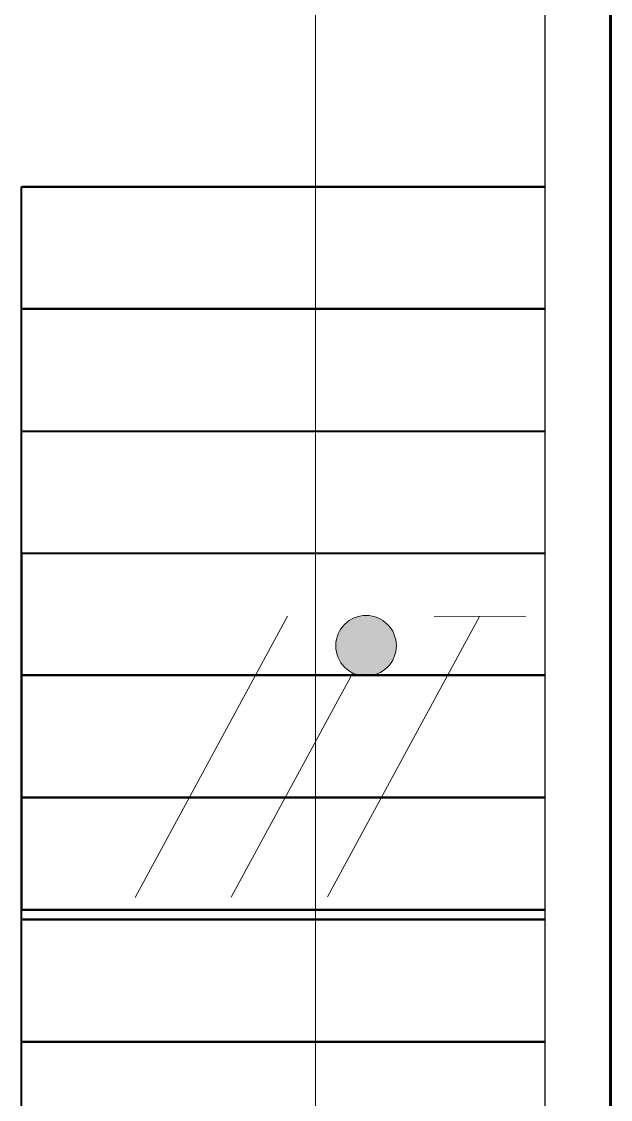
# Model space of a CAD drawing. Header units: metres. Extents: x 29 to 562, y -33 to 369.
# Drawn here: x 303.015 to 304.365, y 180.406 to 182.878 of the extents above; entities that cross this region are included whole.
import ezdxf

# ---------------------------------------------------------------- set-up
doc = ezdxf.new("R2010")
doc.units = ezdxf.units.M
doc.header["$LTSCALE"] = 2
for name, color, linetype, lineweight in [('A-WALL', 7, 'Continuous', 60), ('Alambrado', 7, 'Continuous', 9), ('S-STRS', 4, 'Continuous', 40), ('Tuberia', 1, 'Continuous', 9)]:
    doc.layers.add(name, color=color, linetype=linetype, lineweight=lineweight)
doc.layers.add('S-PLAT', color=7, linetype='Continuous')

msp = doc.modelspace()

# ---------------------------------------------------------------- hatches: boundary and pattern name
at = {"layer": 'Alambrado', "linetype": 'ByBlock'}
h = msp.add_hatch(color=256, dxfattribs=at)
h.dxf.hatch_style = 1
edge = h.paths.add_edge_path()
edge.add_arc((303.8043, 181.4466), 0.0694, 0, 360)

# ---------------------------------------------------------------- linework, layer by layer
at = {"layer": 'A-WALL'}
msp.add_line((304.3645, 176.4688), (304.3645, 215.4688), dxfattribs=at)
at = {"layer": 'Alambrado', "linetype": 'ByBlock'}
for points in [[(303.6243, 181.5145), (303.2748, 180.8693)], [(304.0642, 181.5137), (303.716, 180.871)], [(303.9604, 181.5133), (304.1706, 181.5141)], [(303.7739, 181.3842), (303.4954, 180.8702)]]:
    msp.add_lwpolyline(points, dxfattribs=at)
msp.add_circle((303.8043, 181.4466), 0.0694, dxfattribs=at)
at = {"layer": 'S-PLAT'}
msp.add_line((304.2145, 186.4688), (304.2145, 176.4688), dxfattribs=at)
at = {"layer": 'S-STRS'}
for p, q in [((303.0145, 180.8411), (303.0145, 182.4988)), ((303.0145, 182.4988), (304.2145, 182.4988)), ((304.2145, 182.4988), (303.0145, 182.4988)), ((303.0145, 182.4988), (304.2145, 182.4988)), ((303.0145, 182.2188), (304.2145, 182.2188)), ((304.2145, 182.2188), (303.0145, 182.2188)), ((303.0145, 182.2188), (304.2145, 182.2188)), ((303.0145, 182.2188), (304.2145, 182.2188)), ((303.0145, 182.2188), (304.2145, 182.2188)), ((303.0145, 181.9388), (304.2145, 181.9388)), ((303.0145, 181.9388), (304.2145, 181.9388)), ((303.0145, 181.6588), (304.2145, 181.6588)), ((303.0145, 181.3788), (303.0145, 181.6588)), ((303.0145, 181.6588), (303.0145, 180.8411)), ((303.0145, 181.6588), (304.2145, 181.6588)), ((303.0145, 181.3788), (304.2145, 181.3788)), ((303.0145, 181.0988), (303.0145, 181.3788)), ((304.2145, 181.3788), (303.0145, 181.3788)), ((303.0145, 181.3788), (304.2145, 181.3788)), ((303.0145, 181.0988), (304.2145, 181.0988)), ((303.0145, 180.8188), (303.0145, 181.0988)), ((304.2145, 181.0988), (303.0145, 181.0988)), ((303.0145, 181.0988), (304.2145, 181.0988)), ((303.0145, 180.8411), (304.2145, 180.8411)), ((304.2145, 180.8411), (303.0145, 180.8411)), ((303.0145, 180.8411), (304.2145, 180.8411)), ((303.0145, 180.8188), (304.2145, 180.8188)), ((303.0145, 180.5388), (303.0145, 180.8188)), ((304.2145, 180.8188), (303.0145, 180.8188)), ((303.0145, 180.8188), (304.2145, 180.8188)), ((303.0145, 180.5388), (304.2145, 180.5388)), ((303.0145, 180.2588), (303.0145, 180.5388)), ((304.2145, 180.5388), (303.0145, 180.5388)), ((303.0145, 180.5388), (304.2145, 180.5388))]:
    msp.add_line(p, q, dxfattribs=at)
at = {"layer": 'Tuberia'}
msp.add_line((303.6884, 177.0968), (303.6884, 183.7269), dxfattribs=at)

doc.saveas('drawing.dxf')
